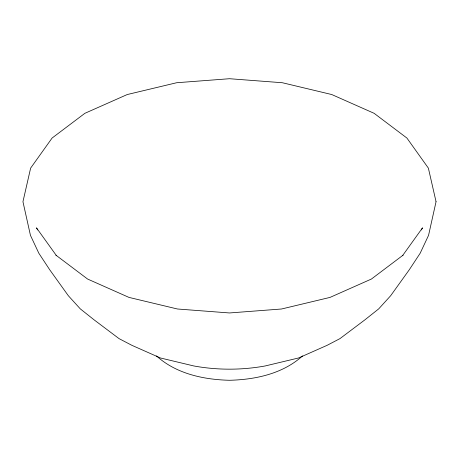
<?xml version="1.0" encoding="UTF-8"?>
<svg xmlns="http://www.w3.org/2000/svg" width="459" height="459" viewBox="0 0 459 459"><rect width="100%" height="100%" fill="white"/><g stroke="black" fill="none" stroke-linecap="round" stroke-linejoin="round"><path stroke-width="0.69" d="M421.385 229.948L422.504 227.853L402.543 255.674L403.008 255.215L371.406 279.043L330.027 297.403L281.533 308.999L229.5 312.958L177.467 308.999L128.973 297.403L87.594 279.043L55.992 255.215L56.457 255.674L36.496 227.853L37.615 229.948M302.51 355.943C282.738 373.815 255.451 379.622 229.5 380.281C203.549 379.622 176.262 373.815 156.49 355.943M436.05 201.702L428.557 235.341L420.163 253.248L409.239 269.829L390.649 295.739L378.715 308.867L364.79 319.934L339.964 338.616L327.124 345.317L298.528 357.986L265.233 365.949C241.738 370.241 217.262 370.241 193.767 365.949L160.472 357.986L131.876 345.317L119.036 338.616L94.21 319.934L80.285 308.867L68.351 295.739L49.761 269.829L38.837 253.248L30.443 235.341L22.95 201.702L30.627 168.12L52.102 138.033L84.881 113.31L127.235 94.543L176.629 82.74L229.5 78.718L282.371 82.74L331.765 94.543L374.119 113.31L406.898 138.033L428.373 168.12L436.05 201.702"/></g></svg>
